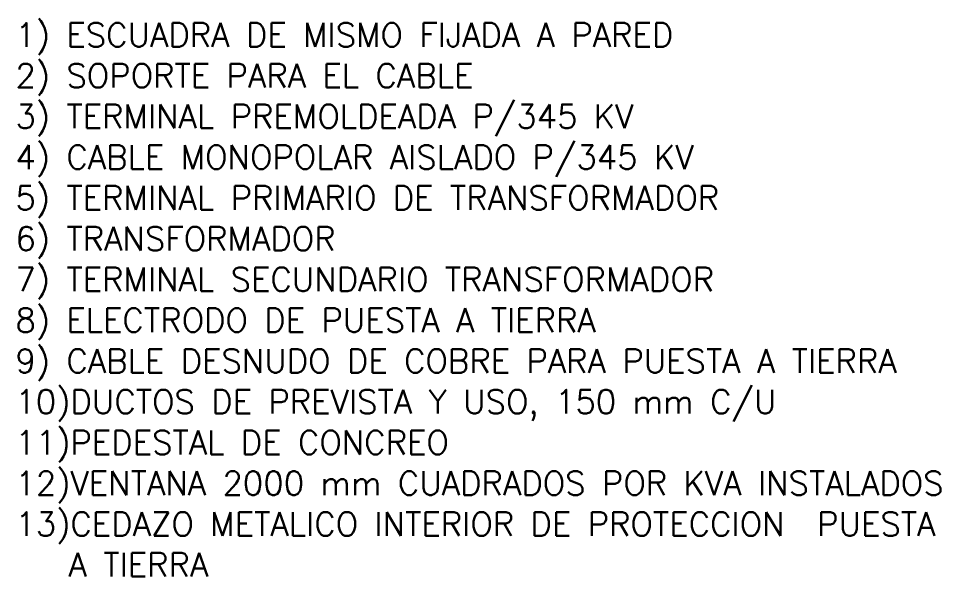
# Model space of a CAD drawing. Extents: x 268 to 383, y 668 to 793.
# Drawn here: x 286.47 to 298.09, y 676.13 to 683.17 of the extents above; entities that cross this region are included whole.
import ezdxf

# ---------------------------------------------------------------- set-up
doc = ezdxf.new("R2010")
doc.units = 0
doc.header["$LTSCALE"] = 0.5
doc.header["$MEASUREMENT"] = 0
doc.layers.add('P04', color=7, linetype='CONTINUOUS')
doc.styles.add('STYLE2', font='romans.shx')

msp = doc.modelspace()

# ---------------------------------------------------------------- texts
at = {"layer": 'P04', "style": 'STYLE2'}
for s, p in [('1) ESCUADRA DE MISMO FIJADA A PARED', (286.433, 682.814)), ('2) SOPORTE PARA EL CABLE', (286.433, 682.3)), ('3) TERMINAL PREMOLDEADA P/345 KV', (286.433, 681.786)), ('4) CABLE MONOPOLAR AISLADO P/345 KV', (286.433, 681.271)), ('5) TERMINAL PRIMARIO DE TRANSFORMADOR', (286.433, 680.757)), ('6) TRANSFORMADOR', (286.433, 680.243)), ('7) TERMINAL SECUNDARIO TRANSFORMADOR', (286.433, 679.729)), ('8) ELECTRODO DE PUESTA A TIERRA', (286.433, 679.214)), ('9) CABLE DESNUDO DE COBRE PARA PUESTA A TIERRA', (286.433, 678.7)), ('10)DUCTOS DE PREVISTA Y USO, 150 mm C/U', (286.433, 678.186)), ('11)PEDESTAL DE CONCREO', (286.433, 677.671)), ('12)VENTANA 2000 mm CUADRADOS POR KVA INSTALADOS', (286.433, 677.157)), ('13)CEDAZO METALICO INTERIOR DE PROTECCION  PUESTA ', (286.433, 676.643)), ('   A TIERRA', (286.433, 676.129))]:
    msp.add_text(s, height=0.3, dxfattribs=at).set_placement(p)

doc.saveas('drawing.dxf')
